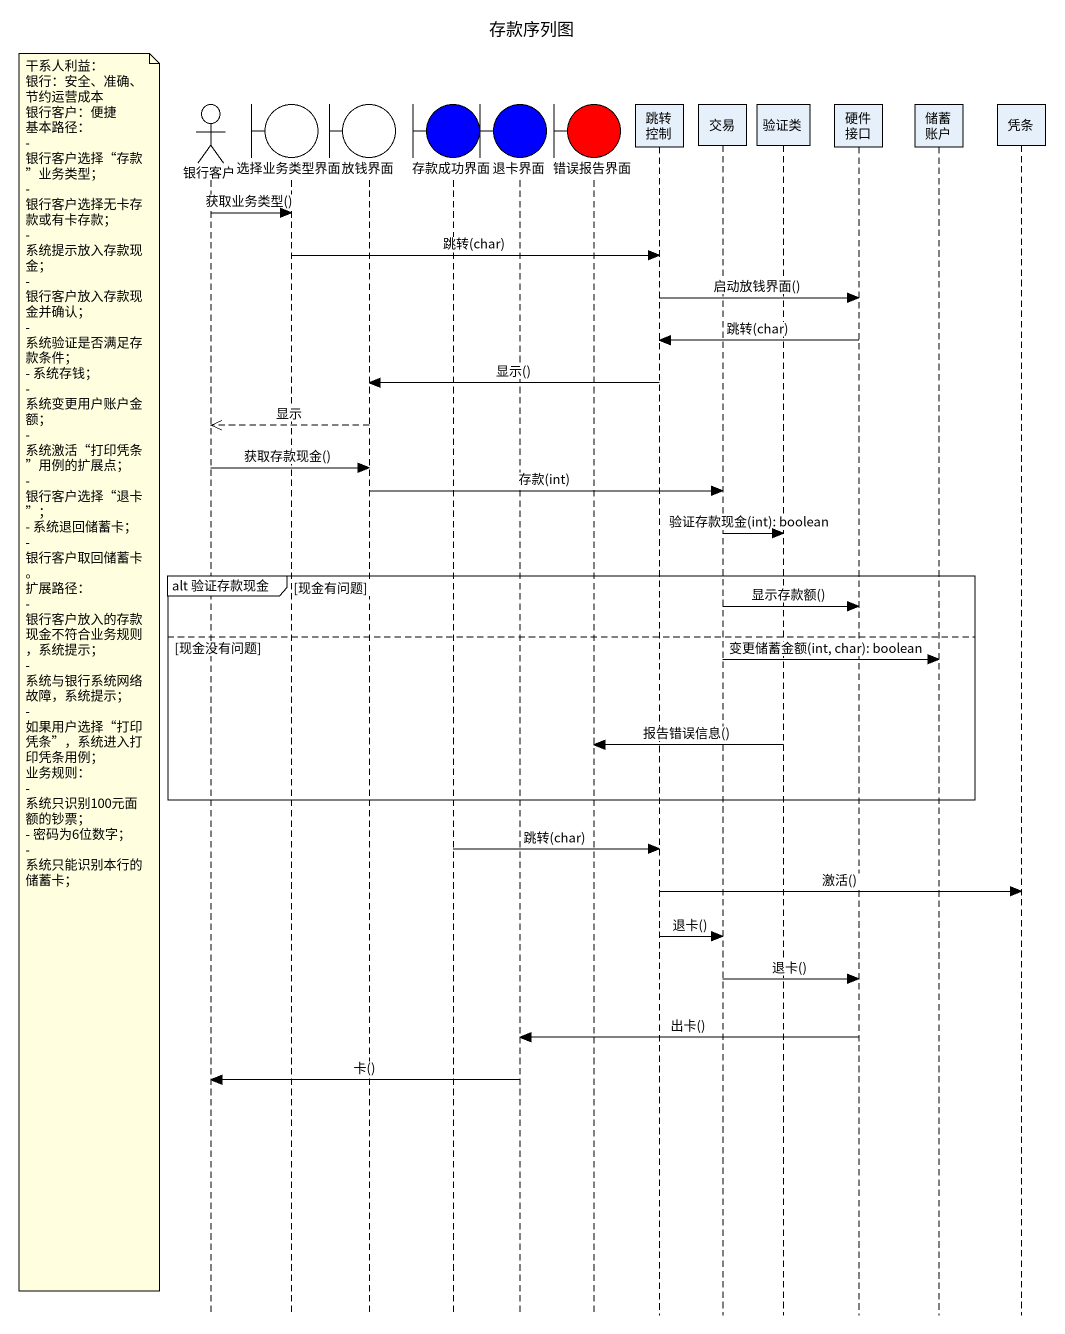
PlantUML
@startuml
title 存款序列图
hide footbox
actor 银行客户
boundary 选择业务类型界面
boundary 放钱界面
boundary 存款成功界面 #0000FF
boundary 退卡界面 #0000FF
boundary 错误报告界面 #FF0000
participant 跳转控制
participant 交易
participant 验证类
participant 硬件接口
participant 储蓄账户
participant 凭条

银行客户 -> 选择业务类型界面 : 获取业务类型()
选择业务类型界面 -> 跳转控制 : 跳转(char)
跳转控制 -> 硬件接口 : 启动放钱界面()
硬件接口 -> 跳转控制 : 跳转(char)
跳转控制 -> 放钱界面 : 显示()
放钱界面 -->> 银行客户 : 显示
银行客户 -> 放钱界面 : 获取存款现金()
放钱界面 -> 交易 : 存款(int)
交易 -> 验证类 : 验证存款现金(int): boolean
group alt 验证存款现金 [现金有问题]
  交易 -> 硬件接口 : 显示存款额()
else 现金没有问题
  交易 -> 储蓄账户 : 变更储蓄金额(int, char): boolean
  note left of 银行客户
    干系人利益：
    银行：安全、准确、节约运营成本
    银行客户：便捷
    基本路径：
    - 银行客户选择“存款”业务类型；
    - 银行客户选择无卡存款或有卡存款；
    - 系统提示放入存款现金；
    - 银行客户放入存款现金并确认；
    - 系统验证是否满足存款条件；
    - 系统存钱；
    - 系统变更用户账户金额；
    - 系统激活“打印凭条”用例的扩展点；
    - 银行客户选择“退卡”；
    - 系统退回储蓄卡；
    - 银行客户取回储蓄卡。
    扩展路径：
    - 银行客户放入的存款现金不符合业务规则，系统提示；
    - 系统与银行系统网络故障，系统提示；
    - 如果用户选择“打印凭条”，系统进入打印凭条用例；
    业务规则：
    - 系统只识别100元面额的钞票；
    - 密码为6位数字；
    - 系统只能识别本行的储蓄卡；
  end note
  验证类 -> 错误报告界面 : 报告错误信息()
end
存款成功界面 -> 跳转控制 : 跳转(char)
跳转控制 -> 凭条 : 激活()
跳转控制 -> 交易 : 退卡()
交易 -> 硬件接口 : 退卡()
硬件接口 -> 退卡界面 : 出卡()
退卡界面 -> 银行客户 : 卡()
@enduml
